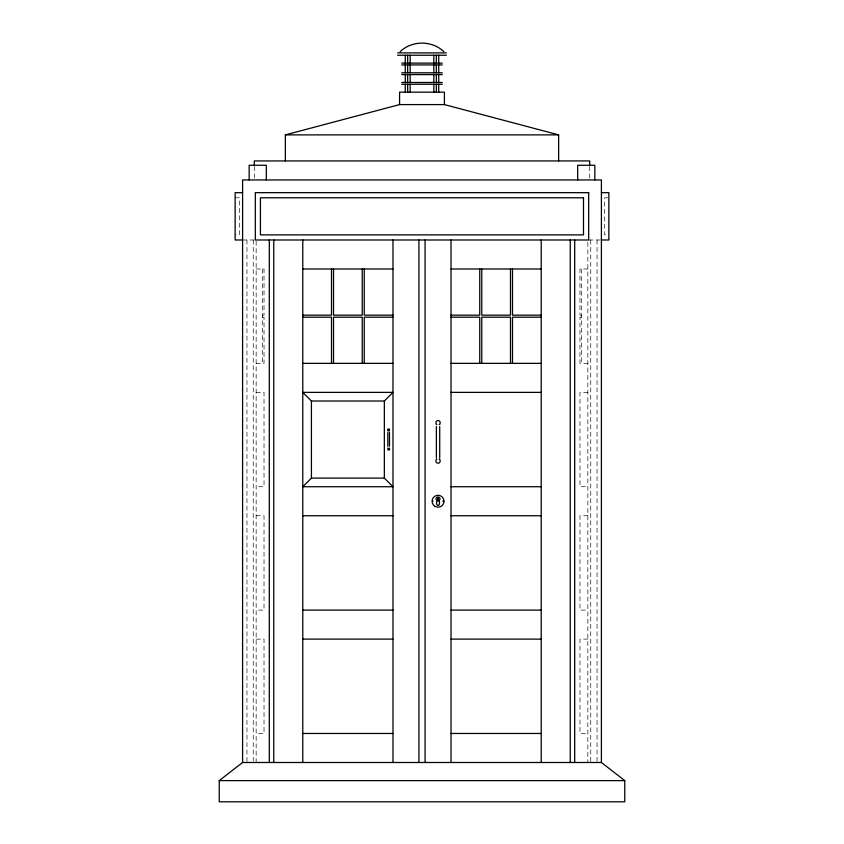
<?xml version="1.0" encoding="UTF-8"?>
<svg xmlns="http://www.w3.org/2000/svg" width="844" height="844" viewBox="0 0 844 844"><rect width="100%" height="100%" fill="white"/><g stroke="black" fill="none" stroke-linecap="round" stroke-linejoin="round"><path stroke-width="0.63" stroke-dasharray="4.22 3.17" d="M235.138 197.781L239.348 197.781L239.348 234.875L236.193 234.875M607.807 197.781L604.652 197.781L604.652 234.875L607.807 234.875M242.597 239.991L256.143 239.991L256.143 762.491M600.316 239.991L587.857 239.991L587.857 762.491M256.143 269.004L264.024 269.004L264.024 315.171L262.294 315.171M587.857 269.004L579.976 269.004L579.976 315.171L581.706 315.171M262.294 317.196L264.024 317.196L264.024 363.363L256.143 363.363M581.706 317.196L579.976 317.196L579.976 363.363L587.857 363.363M256.143 392.376L264.024 392.376L264.024 486.724L256.143 486.724M587.857 392.376L579.976 392.376L579.976 486.724L587.857 486.724M256.143 515.747L264.024 515.747L264.024 610.096L256.143 610.096M587.857 515.747L579.976 515.747L579.976 610.096L587.857 610.096M256.143 639.119L264.024 639.119L264.024 733.468L256.143 733.468M587.857 639.119L579.976 639.119L579.976 733.468L587.857 733.468M597.056 239.991L597.056 762.491M590.747 239.991L590.747 762.491M589.703 166.49L589.703 178.717M581.706 269.004L581.706 363.363M262.294 269.004L262.294 363.363M254.297 166.49L254.297 178.717M253.253 239.991L253.253 761.172M246.944 239.991L246.944 762.491"/><path stroke-width="1.27" d="M443.67 501.336L443.079 501.125M384.347 401.016L392.977 392.376L302.785 392.376L311.415 401.016L311.415 478.094L302.785 486.724L392.977 486.724L384.347 478.094L384.347 401.016L311.415 401.016M219.24 780.616L242.597 762.491L601.403 762.491L624.76 780.616L624.76 801.8L219.24 801.8L219.24 780.616L624.76 780.616M400.119 51.684C412.03 40.259 431.97 40.259 443.881 51.684M432.561 501.42L433.12 501.146M285.356 160.93L285.356 134.882L399.581 104.593L444.419 104.593L558.644 134.882L558.644 160.93M397.608 52.887L446.392 52.887M397.608 55.24L446.392 55.24M401.712 63.131L442.288 63.131M401.712 64.914L442.288 64.914M401.712 72.806L442.288 72.806M401.712 74.588L442.288 74.588M401.712 82.48L442.288 82.48M401.712 84.263L442.288 84.263M285.356 134.882L558.644 134.882M242.597 192.664L235.138 192.664L235.138 239.991L242.597 239.991M601.403 192.664L608.862 192.664L608.862 239.991L601.403 239.991M302.785 269.004L392.977 269.004M451.023 269.004L541.215 269.004M302.785 315.171L331.502 315.171L331.502 269.004M392.977 315.171L364.26 315.171L364.26 269.004M451.023 315.171L479.74 315.171L479.74 269.004M541.215 315.171L512.498 315.171L512.498 269.004M302.785 317.196L331.502 317.196L331.502 363.363M392.977 317.196L364.26 317.196L364.26 363.363M451.023 317.196L479.74 317.196L479.74 363.363M541.215 317.196L512.498 317.196L512.498 363.363M302.785 363.363L392.977 363.363M451.023 363.363L541.215 363.363M451.023 392.376L541.215 392.376M436.875 424.543L436.39 424.543C433.848 419.194 442.256 419.194 439.713 424.543L439.228 424.543M436.875 459.178L436.39 459.178C433.848 464.527 442.256 464.527 439.713 459.178L439.228 459.178M311.415 478.094L384.347 478.094M451.023 486.724L541.215 486.724M302.785 515.747L392.977 515.747M451.023 515.747L541.215 515.747M302.785 610.096L392.977 610.096M451.023 610.096L541.215 610.096M302.785 639.119L392.977 639.119M451.023 639.119L541.215 639.119M302.785 733.468L392.977 733.468M451.023 733.468L541.215 733.468M443.353 500.967L443.205 501.494M601.403 762.491L601.403 179.941L242.597 179.941L242.597 762.491M594.841 179.941L594.841 165.266L577.686 165.266L577.686 179.941M589.703 165.266L589.703 160.93L254.297 160.93L254.297 165.266M574.701 239.991L574.701 762.491M570.238 239.991L570.238 762.491M541.215 239.991L541.215 762.491M510.483 269.004L510.483 315.171L481.766 315.171L481.766 269.004M510.483 363.363L510.483 317.196L481.766 317.196L481.766 363.363M451.023 239.991L451.023 762.491M444.419 104.593L444.419 92.154L399.581 92.154L399.581 104.593M439.713 426.536L439.713 457.87M439.038 500.619C441.38 507.096 434.723 507.096 437.065 500.619A1.91 1.91 0 0 1 437.097 497.253A1.91 1.91 0 0 1 439.967 498.909A1.91 1.91 0 0 1 437.097 500.566M438.732 55.24L438.732 63.131M438.732 64.914L438.732 72.806M438.732 74.588L438.732 82.48M438.732 84.263L438.732 92.154M436.39 426.536L436.39 457.87M436.337 55.24L436.337 63.131M436.337 64.914L436.337 72.806M436.337 74.588L436.337 82.48M436.337 84.263L436.337 92.154M433.837 55.24L433.837 63.131M433.837 64.914L433.837 72.806M433.837 74.588L433.837 82.48M433.837 84.263L433.837 92.154M425.081 239.991L425.081 762.491M418.919 239.991L418.919 762.491M410.163 55.24L410.163 63.131M410.163 64.914L410.163 72.806M410.163 74.588L410.163 82.48M410.163 84.263L410.163 92.154M407.663 55.24L407.663 63.131M407.663 64.914L407.663 72.806M407.663 74.588L407.663 82.48M407.663 84.263L407.663 92.154M405.268 55.24L405.268 63.131M405.268 64.914L405.268 72.806M405.268 74.588L405.268 82.48M405.268 84.263L405.268 92.154M392.977 239.991L392.977 762.491M389.495 432.55L389.495 446.244M387.829 432.55L387.829 446.244M362.234 269.004L362.234 315.171L333.517 315.171L333.517 269.004M362.234 363.363L362.234 317.196L333.517 317.196L333.517 363.363M302.785 239.991L302.785 762.491M273.762 239.991L273.762 762.491M269.299 239.991L269.299 762.491M266.314 179.941L266.314 165.266L249.159 165.266L249.159 179.941M387.86 429.301L387.829 430.894L389.495 430.894L389.253 428.974L387.86 429.301M389.495 449.62L388.071 450.126L387.829 448.217L389.495 448.217L389.495 449.62M588.679 192.664L255.321 192.664L255.321 239.991L588.679 239.991L588.679 192.664M583.489 197.781L260.427 197.781L260.427 234.875L583.489 234.875L583.489 197.781M438.152 497.686L437.952 500.123L438.152 497.686M435.061 506.421A5.982 5.982 0 0 0 444.028 501.241A5.982 5.982 0 0 0 435.061 496.061A5.982 5.982 0 0 0 435.061 506.421"/></g></svg>
